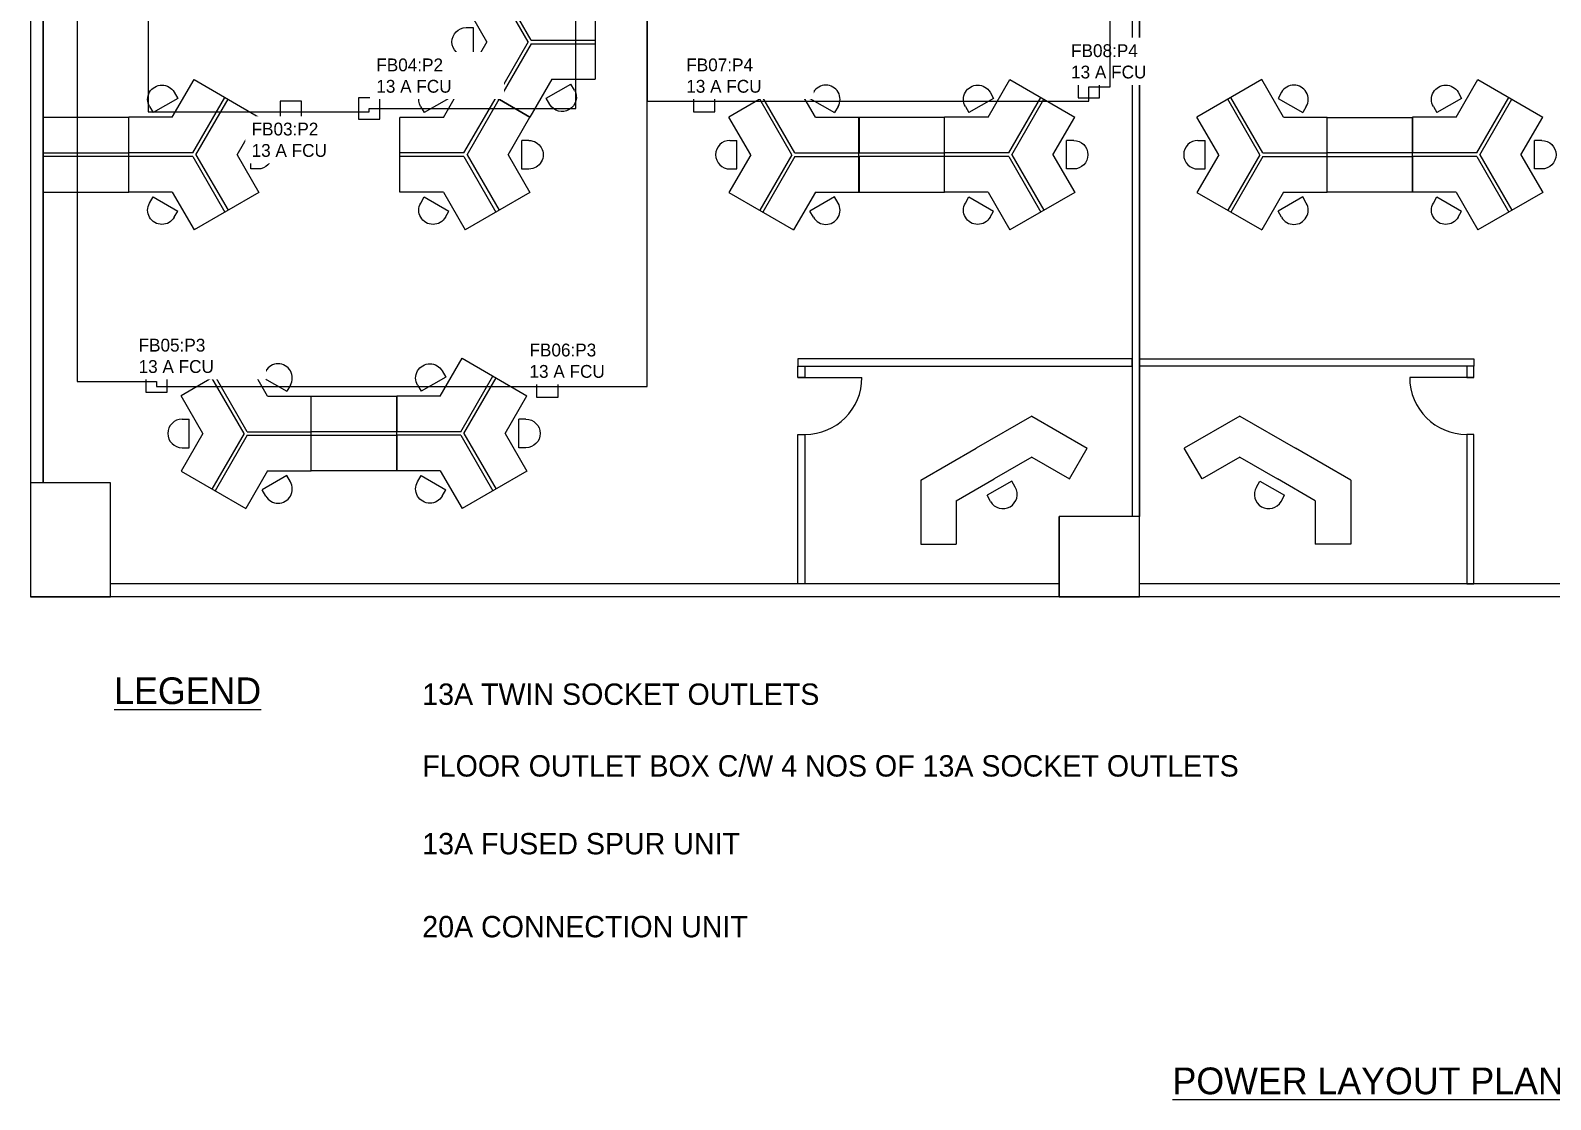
# Model space of a CAD drawing. Header units: millimetres. Extents: x 6000 to 109346, y -40506 to 46154.
# Drawn here: x 64346 to 85679, y -40506 to -25506 of the extents above; entities that cross this region are included whole.
import ezdxf

# ---------------------------------------------------------------- set-up
doc = ezdxf.new("R2010")
doc.units = ezdxf.units.MM
doc.layers.get('0').update_dxf_attribs({"lineweight": 9})
doc.layers.add('ARCH', color=7, linetype='Continuous', lineweight=5, true_color=0xa0a0a0)
doc.layers.add('Furniture', color=7, linetype='Continuous', lineweight=5, true_color=0xb9b9b9)
for name, color, linetype in [('E-POWER-ROUTE-P2', 2, 'Continuous'), ('E-POWER-ROUTE-P3', 3, 'Continuous'), ('E-POWER-ROUTE-P4', 4, 'Continuous')]:
    doc.layers.add(name, color=color, linetype=linetype)
doc.layers.add('E-POWER-WORK', color=1, linetype='Continuous', lineweight=25)

# ---------------------------------------------------------------- blocks, each defined once
blk = doc.blocks.new('desk B')
at = {"layer": 'Furniture', "lineweight": 15}
for p, q in [((-1059, 0), (-1584, -909)), ((-529, -306), (-1059, 0)), ((-529, -306), (0, 0)), ((525, -909), (0, 0)), ((-729, -14), (-729, -114)), ((-729, -114), (-329, -114)), ((-329, -14), (-329, -114)), ((-554, -926), (-1334, -476)), ((-529, -883), (-1309, -433)), ((-529, -883), (250, -433)), ((-504, -926), (275, -476)), ((-1054, -1215), (-1584, -909)), ((-554, -926), (-554, -1826)), ((-504, -926), (-504, -1826)), ((-504, -926), (-504, -1826)), ((-4, -1215), (525, -909)), ((-1407, -1188), (-1320, -1138)), ((-1120, -1484), (-1320, -1138)), ((-1054, -1215), (-1054, -1826)), ((-4, -1215), (-4, -1826)), ((262, -1138), (62, -1484)), ((348, -1188), (262, -1138)), ((-1207, -1534), (-1120, -1484)), ((148, -1534), (62, -1484)), ((-1054, -1826), (-4, -1826))]:
    blk.add_line(p, q, dxfattribs=at)
for centre, start, end in [((-529, -14), 0, 180), ((-1307, -1361), 120, 300), ((248, -1361), 240, 60)]:
    blk.add_arc(centre, 200, start, end, dxfattribs=at)

msp = doc.modelspace()

# ---------------------------------------------------------------- linework, layer by layer
at = {"layer": 'ARCH', "linetype": 'ByBlock', "lineweight": 9}
for p, q in [((64345.9, -10602.4), (64345.9, -33452.4)), ((64525.9, -19014.9), (64525.9, -31852.4))]:
    msp.add_line(p, q, dxfattribs=at)
at = {"layer": 'ARCH', "lineweight": 15}
for p, q in [((79808.4, -19014.9), (79808.4, -32327.4)), ((79908.4, -19014.9), (79908.4, -32327.4)), ((75115, -30374.9), (76015, -30374.9)), ((84601.9, -30374.9), (83701.9, -30374.9)), ((78783.4, -33452.4), (78783.4, -32327.4)), ((78783.4, -33272.4), (65470.9, -33272.4)), ((94084.3, -33272.4), (79908.4, -33272.4)), ((109345.9, -33452.4), (64345.9, -33452.4))]:
    msp.add_line(p, q, dxfattribs=at)
for points in [[(64525.9, -12782.4), (79808.4, -12782.4), (79808.4, -17889.9), (78783.4, -17889.9), (78783.4, -19014.9), (79808.4, -19014.9), (79808.4, -32327.4), (78783.4, -32327.4), (78783.4, -33272.4), (65470.9, -33272.4), (65470.9, -31852.4), (64525.9, -31852.4), (64525.9, -19014.9), (65470.9, -19014.9), (65470.9, -19014.9), (65470.9, -17889.9), (64525.9, -17889.9), (64525.9, -12782.4)], [(79908.4, -12782.4), (95109.3, -12782.4), (95109.3, -17889.9), (94084.3, -17889.9), (94084.3, -19014.9), (95109.3, -19014.9), (95109.3, -32327.4), (94084.3, -32327.4), (94084.3, -33272.4), (79908.4, -33272.4), (79908.4, -12782.4)]]:
    msp.add_lwpolyline(points, dxfattribs=at)
for points in [[(79808.4, -30115.5), (75115, -30115.5), (75115, -30215.5), (79808.4, -30215.5)], [(75215, -30374.9), (75115, -30374.9), (75115, -30215.5), (75215, -30215.5)], [(79908.4, -30115.5), (84601.9, -30115.5), (84601.9, -30215.5), (79908.4, -30215.5)], [(84501.9, -30374.9), (84601.9, -30374.9), (84601.9, -30215.5), (84501.9, -30215.5)], [(75215, -31174.9), (75215, -33272.4), (75115, -33272.4), (75115, -31174.9)], [(84501.9, -31174.9), (84501.9, -33272.4), (84601.9, -33272.4), (84601.9, -31174.9)], [(64345.9, -33452.4), (65470.9, -33452.4), (65470.9, -31852.4), (64345.9, -31852.4)], [(78783.4, -33452.4), (79908.4, -33452.4), (79908.4, -32327.4), (78783.4, -32327.4)]]:
    msp.add_lwpolyline(points, close=True, dxfattribs=at)
for centre, start, end in [((75215, -30374.9), 270, 0), ((84501.9, -30374.9), 180, 270)]:
    msp.add_arc(centre, 800, start, end, dxfattribs=at)
at = {"layer": 'E-POWER-WORK', "lineweight": 15}
for points in [[(79050, -26450), (79350, -26450), (79350, -26150), (79050, -26150)], [(73650, -26650), (73950, -26650), (73950, -26350), (73650, -26350)], [(67850, -26800), (68150, -26800), (68150, -26500), (67850, -26500)], [(65964.1, -30581.7), (66264.1, -30581.7), (66264.1, -30281.7), (65964.1, -30281.7)], [(71450, -30650), (71750, -30650), (71750, -30350), (71450, -30350)]]:
    msp.add_lwpolyline(points, close=True, dxfattribs=at)
at = {"layer": 'Furniture', "lineweight": 15}
for p, q in [((78398.1, -30916), (77618.7, -31366)), ((78398.1, -30916), (79177.6, -31366)), ((81318.7, -30916), (80539.3, -31366)), ((81318.7, -30916), (82098.1, -31366)), ((76839.3, -31816), (77618.7, -31366)), ((78398.1, -31493.4), (77868.7, -31799.1)), ((78398.1, -31493.4), (78927.6, -31799.1)), ((78927.6, -31799.1), (79177.6, -31366)), ((80789.3, -31799.1), (80539.3, -31366)), ((81318.7, -31493.4), (80789.3, -31799.1)), ((81318.7, -31493.4), (81848.1, -31799.1)), ((82877.6, -31816), (82098.1, -31366)), ((76839.3, -31816), (76839.3, -32716)), ((76839.3, -31816), (76839.3, -32716)), ((77339.3, -32104.7), (77868.7, -31799.1)), ((78116.8, -31828.8), (77770.4, -32028.8)), ((78166.8, -31915.4), (78116.8, -31828.8)), ((81550, -31915.4), (81600, -31828.8)), ((81600, -31828.8), (81946.4, -32028.8)), ((82377.6, -32104.7), (81848.1, -31799.1)), ((82877.6, -31816), (82877.6, -32716)), ((82877.6, -31816), (82877.6, -32716)), ((77339.3, -32104.7), (77339.3, -32716)), ((77820.4, -32115.4), (77770.4, -32028.8)), ((81896.4, -32115.4), (81946.4, -32028.8)), ((82377.6, -32104.7), (82377.6, -32716)), ((76839.3, -32716), (77339.3, -32716)), ((82877.6, -32716), (82377.6, -32716))]:
    msp.add_line(p, q, dxfattribs=at)
for points in [[(65725.9, -27225.7), (65725.9, -26725.7), (64525.9, -26725.7), (64525.9, -27225.7)], [(77174.1, -27225.7), (77174.1, -26725.7), (75974.1, -26725.7), (75974.1, -27225.7)], [(82542.8, -27225.7), (82542.8, -26725.7), (83742.8, -26725.7), (83742.8, -27225.7)], [(65725.9, -27775.7), (65725.9, -27275.7), (64525.9, -27275.7), (64525.9, -27775.7)], [(77174.1, -27775.7), (77174.1, -27275.7), (75974.1, -27275.7), (75974.1, -27775.7)], [(82542.8, -27775.7), (82542.8, -27275.7), (83742.8, -27275.7), (83742.8, -27775.7)], [(68286.8, -31136.1), (68286.8, -30636.1), (69486.8, -30636.1), (69486.8, -31136.1)], [(68286.8, -31686.1), (68286.8, -31186.1), (69486.8, -31186.1), (69486.8, -31686.1)]]:
    msp.add_lwpolyline(points, close=True, dxfattribs=at)
for centre, start, end in [((77993.6, -32015.4), 210, 30), ((81723.2, -32015.4), 150, 330)]:
    msp.add_arc(centre, 200, start, end, dxfattribs=at)

# ---------------------------------------------------------------- block references
at = {"layer": 'Furniture', "lineweight": 15, "xscale": -1}
for p, rotation in [((70447.1, -26196.3), 90), ((69530.1, -26725.7), 29.99999999999997), ((67552.2, -26721.3), 270), ((79000.4, -26721.3), 270), ((85569.1, -26721.3), 270), ((71313.2, -30631.7), 270)]:
    msp.add_blockref('desk B', p, dxfattribs=dict(at, rotation=rotation))
at = {"layer": 'Furniture', "lineweight": 15}
for p, rotation in [((74147.8, -26721.3), 90.00000000000001), ((80716.5, -26721.3), 90.00000000000001), ((66460.5, -30631.7), 90)]:
    msp.add_blockref('desk B', p, dxfattribs=dict(at, rotation=rotation))

# ---------------------------------------------------------------- texts
at = {"linetype": 'ByBlock', "lineweight": 15}
for s, height, p in [('%%ULEGEND', 375, (65521.9, -34957.9)), ('13A TWIN SOCKET OUTLETS', 300, (69845, -34968.7)), ('FLOOR OUTLET BOX C/W 4 NOS OF 13A SOCKET OUTLETS', 300, (69845, -35974.6)), ('13A FUSED SPUR UNIT', 300, (69845, -37065.9)), ('20A CONNECTION UNIT', 300, (69845, -38230)), ('%%UPOWER LAYOUT PLAN FOR TYPICAL FLOOR', 375, (80374.1, -40431.5))]:
    msp.add_text(s, height=height, dxfattribs=at).set_placement(p)

# ---------------------------------------------------------------- next in the draw order: texts
at = {"layer": 'E-POWER-WORK', "lineweight": 15, "char_height": 180, "width": 1700, "attachment_point": 1, "bg_fill": 3, "box_fill_scale": 1.5, "bg_fill_color": 256, "bg_fill_true_color": 13158600, "bg_fill_transparency": 0}
for s, insert in [('FB07:P4\\P13 A FCU', (73550, -25900)), ('FB08:P4\\P13 A FCU', (78950, -25700)), ('FB03:P2\\P13 A FCU', (67450, -26800)), ('FB05:P3\\P13 A FCU', (65864.1, -29831.7)), ('FB06:P3\\P13 A FCU', (71350, -29900))]:
    msp.add_mtext(s, dxfattribs=dict(at, insert=insert))

# ---------------------------------------------------------------- next in the draw order: linework, layer by layer
at = {"layer": 'E-POWER-ROUTE-P4', "lineweight": 15}
msp.add_lwpolyline([(73000, -17889.9), (73000, -26500), (73800, -26500), (79200, -26500), (79200, -26300), (79500, -26300), (79500, -24578), (74500, -24578), (74500, -17889.9), (73000, -17889.9)], dxfattribs=at)
at = {"layer": 'E-POWER-WORK', "lineweight": 15}
msp.add_lwpolyline([(68950, -26750), (69250, -26750), (69250, -26450), (68950, -26450)], close=True, dxfattribs=at)

# ---------------------------------------------------------------- next in the draw order: texts
at = {"layer": 'E-POWER-WORK', "lineweight": 15, "insert": (69200, -25900), "char_height": 180, "width": 1700, "attachment_point": 1, "bg_fill": 3, "box_fill_scale": 1.5, "bg_fill_color": 256, "bg_fill_true_color": 13158600, "bg_fill_transparency": 0}
msp.add_mtext('FB04:P2\\P13 A FCU', dxfattribs=at)

# ---------------------------------------------------------------- next in the draw order: linework, layer by layer
at = {"layer": 'E-POWER-ROUTE-P2', "lineweight": 15}
msp.add_lwpolyline([(73000, -17889.9), (66000, -17889.9), (66000, -26650), (68000, -26650), (69100, -26650), (69100, -26600), (72000, -26600), (72000, -17889.9), (73000, -17889.9)], dxfattribs=at)
at = {"layer": 'E-POWER-ROUTE-P3', "lineweight": 15}
msp.add_lwpolyline([(73000, -17889.9), (65000, -17889.9), (65000, -30431.7), (66114.1, -30431.7), (66114.1, -30500), (71600, -30500), (73000, -30500), (73000, -17889.9)], dxfattribs=at)

doc.saveas('drawing.dxf')
